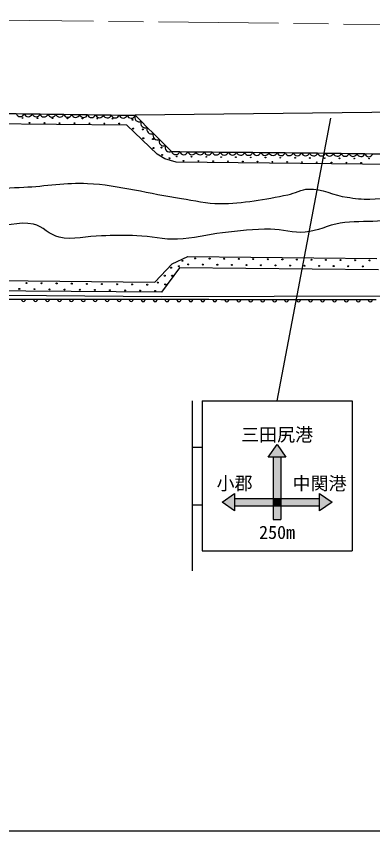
# Model space of a CAD drawing. Units: millimetres, scale not verified. Extents: x 40000 to 680000, y 20000 to 380000.
# Drawn here: x 202073 to 237713, y 205000 to 286435 of the extents above; entities that cross this region are included whole.
import ezdxf
from ezdxf.enums import TextEntityAlignment as Align

# ---------------------------------------------------------------- set-up
doc = ezdxf.new("R2010")
doc.units = ezdxf.units.MM
doc.header["$LTSCALE"] = 1000
doc.linetypes.add('CHAIN', pattern=[18.5, 12, -1.5, 3.5, -1.5])
for name, color, linetype, lineweight in [('M-BGD', 7, 'Continuous', 25), ('M-BMK', 2, 'CHAIN', 13), ('M-STR-STRC', 7, 'Continuous', 25), ('M-TTL-BAND', 7, 'Continuous', 25)]:
    doc.layers.add(name, color=color, linetype=linetype, lineweight=lineweight)
doc.styles.add('ＭＳ ゴシック', font='')
doc.styles.get('ＭＳ ゴシック').set_extended_font_data('MS Gothic')

msp = doc.modelspace()

# ---------------------------------------------------------------- hatches: boundary and pattern name
at = {"layer": 'M-STR-STRC'}
for points in [[(228150, 243604), (229025, 242354), (228525, 242354), (227775, 242354), (227275, 242354)], [(227775, 242354), (228525, 242354), (228525, 238229), (227775, 238229)], [(223900, 238729), (223900, 238229), (223900, 237479), (223900, 236979), (222650, 237854)], [(232400, 238229), (232400, 238729), (233650, 237854), (232400, 236979), (232400, 237479)], [(223900, 238229), (227775, 238229), (227775, 237479), (223900, 237479)], [(227775, 238229), (228525, 238229), (228525, 237479), (227775, 237479)], [(228525, 238229), (232400, 238229), (232400, 237479), (228525, 237479)], [(227775, 237479), (228525, 237479), (228525, 236104), (227775, 236104)]]:
    msp.add_hatch(color=256, dxfattribs=at).paths.add_polyline_path(points)

# ---------------------------------------------------------------- linework, layer by layer
at = {"layer": 'M-BGD'}
for p, q in [((201282, 276720), (202074, 276708)), ((202074, 276708), (202865, 276697)), ((202865, 276697), (203657, 276685)), ((203657, 276685), (204449, 276674)), ((204449, 276674), (205240, 276663)), ((205240, 276663), (206032, 276651)), ((206032, 276651), (206824, 276640)), ((206824, 276640), (207616, 276628)), ((207616, 276628), (208407, 276617)), ((208407, 276617), (209199, 276606)), ((209199, 276606), (209991, 276594)), ((209991, 276594), (210782, 276583)), ((210782, 276583), (211574, 276571)), ((211574, 276571), (212366, 276560)), ((212366, 276560), (213157, 276549)), ((213157, 276549), (213949, 276537)), ((213949, 276537), (214559, 275932)), ((214559, 275932), (215169, 275327)), ((215169, 275327), (215779, 274722)), ((215779, 274722), (216389, 274117)), ((216389, 274117), (216999, 273513)), ((216999, 273513), (217609, 272908)), ((217609, 272908), (218420, 272900)), ((218420, 272900), (219231, 272893)), ((219231, 272893), (220042, 272885)), ((220042, 272885), (220853, 272878)), ((220853, 272878), (221664, 272870)), ((221664, 272870), (222475, 272863)), ((222475, 272863), (223286, 272855)), ((223286, 272855), (224097, 272848)), ((224097, 272848), (224908, 272840)), ((224908, 272840), (225719, 272833)), ((225719, 272833), (226530, 272825)), ((226530, 272825), (227341, 272818)), ((227341, 272818), (228152, 272810)), ((228152, 272810), (228963, 272803)), ((228963, 272803), (229774, 272795)), ((229774, 272795), (230585, 272788)), ((230585, 272788), (231396, 272780)), ((231396, 272780), (232207, 272772)), ((232207, 272772), (232993, 272761)), ((232993, 272761), (233780, 272749)), ((233780, 272749), (234566, 272738)), ((234566, 272738), (235353, 272726)), ((235353, 272726), (236140, 272714)), ((236140, 272714), (236926, 272703)), ((236926, 272703), (237713, 272691)), ((237713, 272691), (238499, 272679)), ((202200, 258115), (201004, 258116)), ((203395, 258114), (202200, 258115)), ((204591, 258114), (203395, 258114)), ((205787, 258113), (204591, 258114)), ((206982, 258112), (205787, 258113)), ((208178, 258111), (206982, 258112)), ((209374, 258110), (208178, 258111)), ((210569, 258109), (209374, 258110)), ((211765, 258108), (210569, 258109)), ((212960, 258107), (211765, 258108)), ((214156, 258106), (212960, 258107)), ((215352, 258105), (214156, 258106)), ((216547, 258104), (215352, 258105)), ((217743, 258103), (216547, 258104)), ((218939, 258102), (217743, 258103)), ((220134, 258101), (218939, 258102)), ((221330, 258100), (220134, 258101)), ((222526, 258099), (221330, 258100)), ((223721, 258098), (222526, 258099)), ((224917, 258097), (223721, 258098)), ((226112, 258096), (224917, 258097)), ((227308, 258095), (226112, 258096)), ((228504, 258094), (227308, 258095)), ((229699, 258093), (228504, 258094)), ((230895, 258092), (229699, 258093)), ((232091, 258091), (230895, 258092)), ((233286, 258090), (232091, 258091)), ((234482, 258089), (233286, 258090)), ((235677, 258088), (234482, 258089)), ((236873, 258087), (235677, 258088)), ((238069, 258086), (236873, 258087))]:
    msp.add_line(p, q, dxfattribs=at)
for points in [[(527551, 278482), (477584, 277842), (424878, 276885), (363651, 276743), (303953, 276801), (246498, 276913), (213949, 276537)], [(343575, 274099), (252973, 274725), (249131, 271510), (218059, 271852), (216933, 272169), (216159, 272635), (213119, 275549), (170896, 275962), (132300, 276110), (117414, 276201), (117024, 272347), (115815, 272238), (115806, 272632), (116134, 273058)], [(238291, 261073), (218394, 261286), (216604, 258843), (175888, 259160), (117794, 259616), (117119, 260356), (116814, 264817), (115995, 264877), (116010, 265815), (117663, 265637), (117782, 261152), (168423, 260363), (215927, 259839), (217667, 261671), (219230, 262430), (238130, 262213)], [(117794, 259616), (117780, 259239), (147483, 259010), (216578, 258424), (250404, 258522)]]:
    msp.add_lwpolyline(points, dxfattribs=at)
for centre, radius in [((202706, 276260), 39.2), ((204201, 276250), 39.2), ((205696, 276239), 39.2), ((207192, 276229), 39.2), ((208687, 276219), 39.2), ((210182, 276209), 39.2), ((211678, 276199), 39.2), ((213706, 276094), 49), ((203400, 275775), 40), ((204895, 275765), 40), ((206391, 275755), 40), ((207886, 275744), 40), ((209382, 275734), 40), ((210877, 275724), 40), ((212372, 275714), 40), ((213764, 275208), 50), ((214720, 275123), 49), ((214778, 274237), 50), ((215733, 274152), 49), ((215791, 273265), 50), ((216598, 273305), 49), ((216650, 272574), 50), ((217386, 272245), 50), ((218115, 272411), 34.3), ((218801, 271984), 35), ((219594, 272395), 34.3), ((220280, 271967), 35), ((221074, 272379), 34.3), ((222554, 272362), 34.3), ((224033, 272346), 34.3), ((225513, 272330), 34.3), ((226993, 272314), 34.3), ((228472, 272297), 34.3), ((229952, 272281), 34.3), ((231431, 272265), 34.3), ((232911, 272249), 34.3), ((234391, 272232), 34.3), ((235870, 272216), 34.3), ((237350, 272200), 34.3), ((221760, 271951), 35), ((223240, 271935), 35), ((224719, 271919), 35), ((226199, 271902), 35), ((227678, 271886), 35), ((229158, 271870), 35), ((230638, 271854), 35), ((232117, 271837), 35), ((233597, 271821), 35), ((235076, 271805), 35), ((236556, 271789), 35), ((219954, 262221), 50), ((221408, 262205), 50), ((222862, 262188), 50), ((224316, 262171), 50), ((218330, 261441), 50), ((218678, 261983), 49), ((219269, 261629), 49), ((220723, 261613), 49), ((222177, 261596), 49), ((223630, 261579), 49), ((225084, 261562), 49), ((225770, 262155), 50), ((226538, 261546), 49), ((227224, 262138), 50), ((227992, 261529), 49), ((228677, 262121), 50), ((229446, 261512), 49), ((230131, 262104), 50), ((230900, 261496), 49), ((231585, 262088), 50), ((232354, 261479), 49), ((233039, 262071), 50), ((233808, 261462), 49), ((234493, 262054), 50), ((235262, 261445), 49), ((235947, 262038), 50), ((236715, 261429), 49), ((237401, 262021), 50), ((217555, 261299), 50), ((203090, 259761), 50), ((204600, 259740), 50), ((216226, 259816), 50), ((216923, 260499), 50), ((217646, 260499), 50), ((202377, 259170), 49), ((203887, 259150), 49), ((205397, 259130), 49), ((206110, 259720), 50), ((206907, 259109), 49), ((207620, 259700), 50), ((208417, 259089), 49), ((209129, 259680), 50), ((209927, 259069), 49), ((210639, 259660), 50), ((211437, 259049), 49), ((212149, 259639), 50), ((212947, 259029), 49), ((213659, 259619), 50), ((214456, 259008), 49), ((215169, 259599), 50), ((215955, 258977), 50), ((216975, 259622), 50)]:
    msp.add_circle(centre, radius, dxfattribs=at)
for centre, radius, start, end in [((202471, 276814), 411, 194.86607, 343.48544), ((203263, 276802), 411, 194.8663, 343.48376), ((204054, 276791), 411, 194.867, 343.48309), ((204846, 276780), 411, 194.86791, 343.4836), ((205638, 276768), 411, 194.86628, 343.48379), ((206430, 276757), 411, 194.86863, 343.4829), ((207221, 276745), 411, 194.86628, 343.48379), ((208013, 276734), 411, 194.86791, 343.4836), ((208805, 276723), 411, 194.8663, 343.48376), ((209596, 276711), 411, 194.867, 343.48309), ((210388, 276700), 411, 194.86791, 343.4836), ((211180, 276688), 411, 194.86628, 343.48379), ((211971, 276677), 411, 194.86863, 343.4829), ((212763, 276666), 411, 194.86628, 343.48379), ((213555, 276654), 411, 194.86791, 343.4836), ((214365, 276347), 458, 155.37304, 295.0995), ((214975, 275742), 458, 155.37304, 295.0995), ((215585, 275137), 458, 155.37304, 295.0995), ((216195, 274532), 458, 155.37276, 295.09885), ((216805, 273927), 458, 155.3743, 295.09824), ((217415, 273322), 458, 155.3743, 295.09824), ((218016, 273028), 424, 196.48072, 342.45815), ((218827, 273020), 424, 196.48051, 342.45977), ((219637, 273013), 424, 196.48072, 342.45815), ((220448, 273005), 424, 196.48051, 342.45977), ((221259, 272998), 424, 196.48051, 342.45977), ((222070, 272990), 424, 196.48072, 342.45815), ((222881, 272983), 424, 196.48051, 342.45977), ((223692, 272975), 424, 196.48072, 342.45815), ((224503, 272968), 424, 196.48051, 342.45977), ((225314, 272960), 424, 196.48051, 342.45977), ((226125, 272953), 424, 196.48072, 342.45815), ((226936, 272945), 424, 196.48051, 342.45977), ((227747, 272938), 424, 196.48005, 342.45881), ((228558, 272930), 424, 196.48052, 342.45976), ((229369, 272923), 424, 196.48052, 342.45976), ((230180, 272915), 424, 196.48074, 342.45813), ((230991, 272908), 424, 196.48052, 342.45976), ((231802, 272900), 424, 196.48074, 342.45813), ((232601, 272875), 408, 194.48519, 343.81631), ((233388, 272863), 408, 194.48519, 343.81631), ((234175, 272851), 408, 194.4854, 343.81465), ((234961, 272840), 408, 194.48703, 343.81447), ((235748, 272828), 408, 194.48519, 343.81631), ((236534, 272816), 408, 194.4854, 343.81465), ((237321, 272805), 408, 194.48703, 343.81447), ((202798, 258114), 199, 179.74448, 0.16351), ((203993, 258113), 199, 179.74162, 0.1635), ((205189, 258112), 199, 179.74448, 0.16351), ((206385, 258111), 199, 179.74448, 0.16351), ((207580, 258110), 199, 179.74592, 0.16207), ((208776, 258109), 199, 179.74592, 0.16207), ((209971, 258108), 199, 179.74592, 0.16207), ((211167, 258107), 199, 179.74592, 0.16207), ((212363, 258107), 199, 179.74162, 0.1635), ((213558, 258106), 199, 179.74448, 0.16351), ((214754, 258105), 199, 179.74448, 0.16351), ((215950, 258104), 199, 179.74448, 0.16351), ((217145, 258103), 199, 179.74448, 0.16351), ((218341, 258102), 199, 179.74448, 0.16351), ((219536, 258101), 199, 179.74448, 0.16351), ((220732, 258100), 199, 179.74448, 0.16064), ((221928, 258099), 199, 179.74592, 0.16207), ((223123, 258098), 199, 179.74592, 0.16207), ((224319, 258097), 199, 179.74592, 0.16207), ((225515, 258096), 199, 179.74448, 0.16351), ((226710, 258095), 199, 179.74448, 0.16351), ((227906, 258094), 199, 179.74448, 0.16351), ((229101, 258093), 199, 179.74448, 0.16064), ((230297, 258092), 199, 179.74448, 0.16351), ((231493, 258091), 199, 179.74448, 0.16351), ((232688, 258090), 199, 179.74448, 0.16351), ((233884, 258089), 199, 179.74448, 0.16351), ((235080, 258088), 199, 179.74448, 0.16351), ((236275, 258087), 199, 179.74592, 0.16207), ((237471, 258086), 199, 179.74592, 0.1592)]:
    msp.add_arc(centre, radius, start, end, dxfattribs=at)
for points, knots in [([(115830, 271744), (116333, 271719), (116843, 271757), (117339, 271669), (118134, 271527), (118899, 271240), (119652, 270947), (120434, 270644), (121117, 270088), (121929, 269878), (122907, 269624), (123942, 269633), (124952, 269669), (128031, 269778), (131031, 270738), (134104, 270957), (137653, 271210), (141219, 270912), (144776, 270985), (147506, 271041), (150232, 271327), (152963, 271300), (155465, 271274), (157955, 270883), (160457, 270859), (164721, 270817), (168981, 271549), (173241, 271363), (176561, 271218), (179821, 270420), (183129, 270103), (185076, 269916), (187036, 269885), (188986, 269725), (191088, 269552), (193175, 269165), (195283, 269095), (197802, 269012), (200323, 269231), (202841, 269347), (204962, 269446), (207080, 269832), (209201, 269725), (212365, 269566), (215450, 268672), (218585, 268214), (219863, 268027), (221135, 267711), (222426, 267710), (224713, 267708), (226986, 268143), (229228, 268592), (229932, 268733), (230588, 269138), (231306, 269158), (232615, 269195), (233853, 268531), (235148, 268340), (235898, 268229), (236657, 268134), (237415, 268151), (238896, 268184), (240355, 268521), (241823, 268718), (243483, 268940), (245146, 269140), (246799, 269410), (248928, 269759), (251100, 269964), (253159, 270607), (255178, 271237), (256946, 272522), (258953, 273189), (260219, 273609), (261530, 273934), (262858, 274071), (264132, 274202), (265424, 274128), (266699, 274008), (269012, 273788), (271294, 273302), (273564, 272811), (276510, 272174), (279332, 270958), (282318, 270544), (285125, 270154), (287985, 270386), (290820, 270355), (293653, 270323), (296487, 270345), (299321, 270355), (302281, 270365), (305242, 270482), (308201, 270418), (309861, 270382), (311522, 270312), (313176, 270166), (316359, 269886), (319505, 269262), (322686, 268969), (325555, 268705), (328434, 268550), (331314, 268466), (333832, 268392), (336353, 268409), (338871, 268466), (341686, 268529), (344496, 268732), (347310, 268843), (352200, 269037), (357090, 269263), (361984, 269347), (368910, 269466), (375846, 269664), (382766, 269347), (385293, 269232), (387795, 268585), (390323, 268655), (393208, 268733), (396024, 269563), (398888, 269914), (401024, 270176), (403161, 270485), (405312, 270544), (408736, 270638), (412165, 270396), (415577, 270103), (418024, 269893), (420428, 269214), (422883, 269158), (427272, 269059), (431634, 269889), (436010, 270255)], [0, 0, 0, 0, 1, 1, 1, 2, 2, 2, 3, 3, 3, 4, 4, 4, 5, 5, 5, 6, 6, 6, 7, 7, 7, 8, 8, 8, 9, 9, 9, 10, 10, 10, 11, 11, 11, 12, 12, 12, 13, 13, 13, 14, 14, 14, 15, 15, 15, 16, 16, 16, 17, 17, 17, 18, 18, 18, 19, 19, 19, 20, 20, 20, 21, 21, 21, 22, 22, 22, 23, 23, 23, 24, 24, 24, 25, 25, 25, 26, 26, 26, 27, 27, 27, 28, 28, 28, 29, 29, 29, 30, 30, 30, 31, 31, 31, 32, 32, 32, 33, 33, 33, 34, 34, 34, 35, 35, 35, 36, 36, 36, 37, 37, 37, 38, 38, 38, 39, 39, 39, 40, 40, 40, 41, 41, 41, 42, 42, 42, 43, 43, 43, 44, 44, 44, 44]), ([(255129, 266959), (254333, 266913), (253532, 266924), (252741, 266820), (251726, 266687), (250751, 266306), (249733, 266203), (247625, 265989), (245495, 266254), (243377, 266203), (241644, 266161), (239914, 266040), (238182, 265951), (236938, 265887), (235681, 265941), (234450, 265749), (233265, 265565), (232164, 264942), (230970, 264841), (229809, 264743), (228654, 265136), (227489, 265144), (225888, 265154), (224290, 264965), (222698, 264791), (221194, 264626), (219720, 264180), (218209, 264135), (216842, 264095), (215489, 264429), (214123, 264488), (212947, 264539), (211769, 264509), (210592, 264488), (209179, 264463), (207735, 264031), (206356, 264337), (205416, 264545), (204726, 265455), (203783, 265648), (202314, 265949), (200793, 265386), (199294, 265346), (198067, 265313), (196838, 265340), (195612, 265396), (193877, 265475), (192152, 265873), (190417, 265800), (189379, 265755), (188379, 265319), (187340, 265295), (186189, 265269), (185021, 265396), (183910, 265699), (182705, 266028), (181711, 266996), (180481, 267212), (179750, 267340), (178993, 266940), (178261, 267061), (177309, 267217), (176548, 268078), (175588, 268170), (174341, 268290), (173148, 267576), (171906, 267414), (170754, 267263), (169577, 267367), (168426, 267212), (167387, 267072), (166391, 266670), (165349, 266556), (163343, 266336), (161314, 266514), (159296, 266506), (158321, 266502), (157337, 266370), (156371, 266506), (155280, 266658), (154284, 267261), (153193, 267414), (152044, 267574), (150873, 267414), (149713, 267414), (147242, 267414), (144759, 267646), (142299, 267414), (140782, 267270), (139333, 266592), (137810, 266556), (136978, 266537), (136170, 266922), (135338, 266909), (133124, 266876), (130972, 266168), (128794, 265774), (127518, 265544), (126267, 265117), (124973, 265056), (123872, 265004), (122777, 265235), (121682, 265358), (120923, 265444), (120174, 265616), (119412, 265661), (118830, 265695), (118246, 265645), (117663, 265637)], [0, 0, 0, 0, 1, 1, 1, 2, 2, 2, 3, 3, 3, 4, 4, 4, 5, 5, 5, 6, 6, 6, 7, 7, 7, 8, 8, 8, 9, 9, 9, 10, 10, 10, 11, 11, 11, 12, 12, 12, 13, 13, 13, 14, 14, 14, 15, 15, 15, 16, 16, 16, 17, 17, 17, 18, 18, 18, 19, 19, 19, 20, 20, 20, 21, 21, 21, 22, 22, 22, 23, 23, 23, 24, 24, 24, 25, 25, 25, 26, 26, 26, 27, 27, 27, 28, 28, 28, 29, 29, 29, 30, 30, 30, 31, 31, 31, 32, 32, 32, 33, 33, 33, 34, 34, 34, 35, 35, 35, 36, 36, 36, 36])]:
    msp.add_open_spline(points, degree=3, knots=knots, dxfattribs=at)
at = {"layer": 'M-BMK'}
msp.add_line((265296, 285308), (166784, 286435), dxfattribs=at)
at = {"layer": 'M-STR-STRC'}
for p, q in [((228150, 247969), (233514, 276246)), ((219650, 247969), (219650, 230969)), ((220650, 247969), (220650, 232969)), ((220650, 247969), (235650, 247969)), ((235650, 247969), (235650, 232969)), ((227275, 242354), (228150, 243604)), ((228150, 243604), (229025, 242354)), ((219650, 243344), (220650, 243344)), ((229025, 242354), (227275, 242354)), ((227775, 242354), (227775, 236104)), ((228525, 242354), (228525, 236104)), ((222650, 237854), (223900, 238729)), ((223900, 238729), (223900, 236979)), ((232400, 236979), (232400, 238729)), ((232400, 238729), (233650, 237854)), ((223900, 236979), (222650, 237854)), ((223900, 238229), (232400, 238229)), ((233650, 237854), (232400, 236979)), ((219650, 237594), (220650, 237594)), ((223900, 237479), (232400, 237479)), ((227775, 236104), (228525, 236104)), ((220650, 232969), (235650, 232969))]:
    msp.add_line(p, q, dxfattribs=at)
at = {"layer": 'M-TTL-BAND'}
msp.add_line((40000, 205000), (579000, 205000), dxfattribs=at)

# ---------------------------------------------------------------- texts
at = {"layer": 'M-STR-STRC', "style": 'ＭＳ ゴシック'}
for s, p in [('三田尻港', (228150, 244604)), ('小郡', (223900, 239729)), ('中関港', (232400, 239729)), ('250m', (228150, 234835))]:
    msp.add_text(s, height=1320, dxfattribs=at).set_placement(p, align=Align.MIDDLE_CENTER)

doc.saveas('drawing.dxf')
